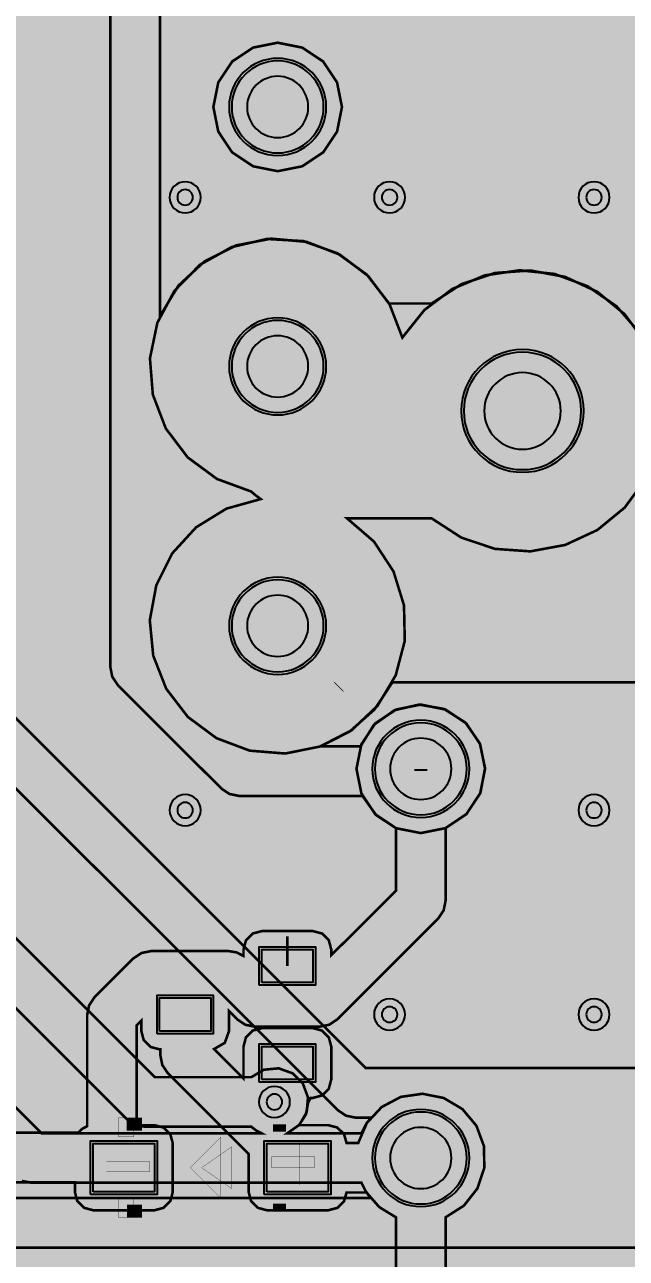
# Model space of a CAD drawing. Header units: millimetres. Extents: x -40.1 to 41, y -27.6 to 27.6.
# Drawn here: x 1.86 to 13.63, y -15.27 to 8.88 of the extents above; entities that cross this region are included whole.
import ezdxf

# ---------------------------------------------------------------- set-up
doc = ezdxf.new("R2010")
doc.units = ezdxf.units.MM
doc.header["$MEASUREMENT"] = 0
for name, color, linetype, true_color in [('Bottom-Layer', 7, 'Continuous', 0x0000ff), ('Bottom-Paste-Mask-Layer', 7, 'Continuous', 0x800000), ('Bottom-Solder-Mask-Layer', 7, 'Continuous', 0xaa00ff), ('Document-Layer', 7, 'Continuous', 0xffffff), ('Hole-Layer', 7, 'Continuous', 0x222222), ('Multi-Layer', 7, 'Continuous', 0xc0c0c0), ('Top-Layer', 7, 'Continuous', 0xff0000), ('Top-Paste-Mask-Layer', 7, 'Continuous', 0x808080), ('Top-Silkscreen-Layer', 7, 'Continuous', 0xffcc00), ('Top-Solder-Mask-Layer', 7, 'Continuous', 0x800080)]:
    doc.layers.add(name, color=color, linetype=linetype, true_color=true_color)

msp = doc.modelspace()

# ---------------------------------------------------------------- hatches: boundary and pattern name
at = {"layer": 'Bottom-Layer'}
for points in [[(39.642, 27.142), (39.642, -27.142), (-39.642, -27.142), (-39.642, 27.142)], [(-12.393, -14.923), (-12.236, -15.028), (-12.05, -15.065), (26.12, -15.065), (26.306, -15.028), (26.463, -14.923), (26.912, -14.474), (27.393, -14.568), (27.874, -14.471), (28.281, -14.198), (28.553, -13.79), (28.648, -13.309), (28.552, -12.828), (28.28, -12.42), (27.872, -12.148), (27.391, -12.052), (26.91, -12.147), (26.502, -12.419), (26.229, -12.826), (26.132, -13.307), (26.226, -13.788), (25.919, -14.095), (23.293, -14.095), (23.494, -13.735), (23.568, -13.329), (23.507, -12.921), (23.317, -12.555), (23.019, -12.27), (22.644, -12.097), (22.234, -12.054), (21.832, -12.146), (21.377, -11.691), (21.22, -11.586), (21.034, -11.549), (8.535, -11.549), (0.354, -3.368), (0.448, -2.887), (0.351, -2.406), (0.078, -1.999), (-0.33, -1.727), (-0.811, -1.632), (-1.292, -1.728), (-1.7, -2), (-1.972, -2.408), (-2.068, -2.889), (-1.973, -3.37), (-1.701, -3.778), (-1.294, -4.051), (-0.813, -4.148), (-0.332, -4.054), (7.991, -12.377), (8.148, -12.482), (8.334, -12.519), (8.632, -12.519), (8.529, -12.666), (8.449, -12.825), (6.999, -12.825), (7.235, -12.66), (7.379, -12.41), (7.403, -12.124), (7.304, -11.854), (7.1, -11.651), (6.829, -11.554), (6.542, -11.581), (6.294, -11.727), (4.407, -11.727), (-10.625, 3.305), (-10.706, 3.6), (-10.91, 3.827), (-11.194, 3.938), (-11.497, 3.911), (-11.757, 3.751), (-11.917, 3.491), (-11.944, 3.188), (-11.833, 2.904), (-11.606, 2.7), (-11.311, 2.619), (3.863, -12.555), (4.02, -12.66), (4.206, -12.697), (6.294, -12.697), (6.388, -12.77), (6.493, -12.825), (2.191, -12.825), (-10.555, -0.079), (-10.636, 0.216), (-10.84, 0.443), (-11.124, 0.554), (-11.427, 0.527), (-11.687, 0.367), (-11.847, 0.107), (-11.874, -0.196), (-11.763, -0.48), (-11.536, -0.684), (-11.241, -0.765), (1.647, -13.653), (1.804, -13.758), (1.99, -13.795), (8.449, -13.795), (8.528, -13.951), (8.627, -14.095), (-11.849, -14.095), (-33.123, 7.179), (-32.954, 7.72), (-32.984, 8.286), (-33.209, 8.807), (-33.6, 9.217), (-34.109, 9.466), (-34.673, 9.523), (-35.222, 9.381), (-35.687, 9.057), (-36.011, 8.592), (-36.153, 8.043), (-36.097, 7.479), (-35.847, 6.97), (-35.437, 6.579), (-34.916, 6.354), (-34.35, 6.324), (-33.809, 6.493)], [(6.81, 8.528), (6.329, 8.432), (5.92, 8.16), (5.648, 7.751), (5.552, 7.27), (5.648, 6.789), (5.92, 6.38), (6.329, 6.108), (6.81, 6.012), (7.291, 6.108), (7.7, 6.38), (7.972, 6.789), (8.068, 7.27), (7.972, 7.751), (7.7, 8.16), (7.291, 8.432)], [(5.91, 7.27, 1), (7.71, 7.27, 1)], [(6.263, -5.334), (6.957, -5.39), (7.639, -5.253), (8.258, -4.933), (8.764, -4.456), (9.12, -3.858), (9.297, -3.184), (9.282, -2.489), (9.076, -1.824), (8.695, -1.241), (8.168, -0.786), (9.823, -0.786), (10.405, -1.163), (11.063, -1.383), (11.754, -1.432), (12.436, -1.306), (13.065, -1.014), (13.601, -0.574), (14.011, -0.014), (14.267, 0.63), (14.354, 1.318), (14.267, 2.006), (14.011, 2.65), (13.601, 3.21), (13.065, 3.65), (12.436, 3.942), (11.754, 4.068), (11.063, 4.019), (10.405, 3.799), (9.823, 3.422), (8.99, 3.422), (8.556, 3.985), (7.981, 4.404), (7.312, 4.643), (6.602, 4.685), (5.909, 4.526), (5.289, 4.179), (4.791, 3.671), (4.456, 3.044), (4.311, 2.348), (4.367, 1.639), (4.621, 0.975), (5.05, 0.408), (5.622, -0.014), (6.289, -0.259), (6.382, -0.336), (6.478, -0.408), (5.808, -0.595), (5.215, -0.96), (4.745, -1.473), (4.435, -2.096), (4.308, -2.781), (4.375, -3.473), (4.629, -4.121), (5.053, -4.674), (5.612, -5.089)], [(5.91, 2.19, 1), (7.71, 2.19, 1)], [(10.45, 1.318, 1), (12.75, 1.318, 1)], [(5.91, -2.89, 1), (7.71, -2.89, 1)], [(8.352, -5.69), (8.448, -6.171), (8.72, -6.58), (9.129, -6.852), (9.61, -6.948), (10.091, -6.852), (10.5, -6.58), (10.772, -6.171), (10.868, -5.69), (10.772, -5.209), (10.5, -4.8), (10.091, -4.528), (9.61, -4.432), (9.129, -4.528), (8.72, -4.8), (8.448, -5.209)], [(8.71, -5.69, 1), (10.51, -5.69, 1)], [(8.71, -13.31, 1), (10.51, -13.31, 1)]]:
    msp.add_hatch(color=256, dxfattribs=at).paths.add_polyline_path(points)
at = {"layer": 'Bottom-Paste-Mask-Layer'}
for points in [[(5.91, 7.27, 1), (7.71, 7.27, 1)], [(5.91, 2.19, 1), (7.71, 2.19, 1)], [(10.45, 1.318, 1), (12.75, 1.318, 1)], [(5.91, -2.89, 1), (7.71, -2.89, 1)], [(8.71, -5.69, 1), (10.51, -5.69, 1)], [(8.71, -13.31, 1), (10.51, -13.31, 1)]]:
    msp.add_hatch(color=256, dxfattribs=at).paths.add_polyline_path(points)
at = {"layer": 'Bottom-Solder-Mask-Layer'}
for points in [[(5.859, 7.27, 1), (7.761, 7.27, 1)], [(5.859, 2.19, 1), (7.761, 2.19, 1)], [(10.399, 1.318, 1), (12.801, 1.318, 1)], [(5.859, -2.89, 1), (7.761, -2.89, 1)], [(8.659, -5.69, 1), (10.561, -5.69, 1)], [(8.659, -13.31, 1), (10.561, -13.31, 1)]]:
    msp.add_hatch(color=256, dxfattribs=at).paths.add_polyline_path(points)
at = {"layer": 'Document-Layer'}
for points in [[(5.1, -13.5), (5.7, -12.9), (5.7, -14.1)], [(5.1, -13.5), (5.7, -12.9), (5.7, -14.1)], [(7.025, -13.838), (7.025, -12.996), (7.232, -12.996), (7.232, -13.839)], [(7.025, -13.838), (7.025, -12.996), (7.232, -12.996), (7.232, -13.839)], [(3.458, -13.376), (4.3, -13.376), (4.3, -13.583), (3.458, -13.583)], [(3.458, -13.376), (4.3, -13.376), (4.3, -13.583), (3.458, -13.583)], [(6.69, -13.288), (7.532, -13.288), (7.532, -13.495), (6.689, -13.495)], [(6.69, -13.288), (7.532, -13.288), (7.532, -13.495), (6.689, -13.495)]]:
    msp.add_hatch(color=256, dxfattribs=at).paths.add_polyline_path(points)
at = {"layer": 'Hole-Layer'}
for points in [[(6.21, 7.27, 1), (7.41, 7.27, 1)], [(6.21, 2.19, 1), (7.41, 2.19, 1)], [(10.85, 1.318, 1), (12.35, 1.318, 1)], [(6.21, -2.89, 1), (7.41, -2.89, 1)], [(9.01, -5.69, 1), (10.21, -5.69, 1)], [(9.01, -13.31, 1), (10.21, -13.31, 1)]]:
    msp.add_hatch(color=256, dxfattribs=at).paths.add_polyline_path(points)
at = {"layer": 'Multi-Layer'}
for points in [[(5.91, 7.27, 1), (7.71, 7.27, 1)], [(5.91, 7.27, 1), (7.71, 7.27, 1)], [(5.91, 7.27, 1), (7.71, 7.27, 1)], [(5.91, 2.19, 1), (7.71, 2.19, 1)], [(5.91, 2.19, 1), (7.71, 2.19, 1)], [(5.91, 2.19, 1), (7.71, 2.19, 1)], [(10.45, 1.318, 1), (12.75, 1.318, 1)], [(10.45, 1.318, 1), (12.75, 1.318, 1)], [(10.45, 1.318, 1), (12.75, 1.318, 1)], [(5.91, -2.89, 1), (7.71, -2.89, 1)], [(5.91, -2.89, 1), (7.71, -2.89, 1)], [(5.91, -2.89, 1), (7.71, -2.89, 1)], [(8.71, -5.69, 1), (10.51, -5.69, 1)], [(8.71, -5.69, 1), (10.51, -5.69, 1)], [(8.71, -5.69, 1), (10.51, -5.69, 1)], [(8.71, -13.31, 1), (10.51, -13.31, 1)], [(8.71, -13.31, 1), (10.51, -13.31, 1)], [(8.71, -13.31, 1), (10.51, -13.31, 1)]]:
    msp.add_hatch(color=256, dxfattribs=at).paths.add_polyline_path(points)
at = {"layer": 'Top-Layer'}
for points in [[(39.642, 27.142), (39.642, -27.142), (-39.642, -27.142), (-39.642, 27.142)], [(-29.281, -1.239), (-29.154, -1.437), (-28.932, -1.515), (-28.106, -1.515), (-28.106, -1.985), (-28.543, -1.985), (-28.722, -2.033), (-28.853, -2.164), (-28.901, -2.343), (-28.901, -4.343), (-28.853, -4.522), (-28.722, -4.653), (-28.543, -4.701), (-27.962, -4.701), (-27.927, -4.753), (-27.886, -4.8), (-25.087, -7.599), (-25.158, -8.039), (-25.057, -8.473), (-24.8, -8.837), (-24.425, -9.077), (-23.987, -9.158), (-23.551, -9.067), (-23.181, -8.819), (-22.933, -8.449), (-22.842, -8.013), (-22.923, -7.575), (-23.163, -7.2), (-23.527, -6.943), (-23.961, -6.843), (-24.401, -6.913), (-26.613, -4.701), (-26.543, -4.701), (-26.364, -4.653), (-26.233, -4.522), (-26.185, -4.343), (-26.185, -2.343), (-26.233, -2.164), (-26.364, -2.033), (-26.543, -1.985), (-27.136, -1.985), (-27.136, -1.375), (-23.811, -1.375), (-23.625, -1.338), (-23.468, -1.233), (-23.214, -0.979), (-23.144, -0.891), (-23.097, -0.79), (-22.643, -0.79), (-22.229, -1.204), (-22.072, -1.309), (-21.886, -1.346), (-11.977, -1.346), (-11.791, -1.309), (-11.634, -1.204), (-11.195, -0.765), (-10.924, -0.697), (-10.706, -0.523), (-10.578, -0.275), (-10.542, -0.278), (-10.507, -0.279), (-9.138, -0.279), (-9.067, -0.275), (-8.996, -0.264), (-7.713, -1.546), (-7.713, -2.825), (-7.665, -3.004), (-7.534, -3.135), (-7.355, -3.183), (-6.799, -3.183), (-6.799, -3.358), (-6.951, -3.49), (-7.008, -3.683), (-7.008, -5.258), (-6.96, -5.437), (-6.829, -5.568), (-6.65, -5.616), (-5.978, -5.616), (-5.966, -5.616), (-5.954, -5.616), (-5.955, -5.617), (-5.956, -5.618), (-5.977, -5.657), (-5.981, -5.665), (-5.985, -5.673), (-6.004, -5.713), (-6.007, -5.72), (-6.011, -5.728), (-6.028, -5.769), (-6.031, -5.777), (-6.034, -5.785), (-6.049, -5.826), (-6.052, -5.834), (-6.055, -5.842), (-6.068, -5.885), (-6.071, -5.893), (-6.073, -5.901), (-6.084, -5.944), (-6.086, -5.952), (-6.088, -5.96), (-6.097, -6.004), (-6.099, -6.012), (-6.101, -6.02), (-6.108, -6.064), (-6.109, -6.073), (-6.11, -6.081), (-6.115, -6.125), (-6.116, -6.134), (-6.117, -6.142), (-6.12, -6.186), (-6.121, -6.195), (-6.121, -6.203), (-6.122, -6.247), (-6.122, -6.252), (-6.122, -6.256), (-6.122, -8.11), (-6.122, -8.115), (-6.122, -8.119), (-6.121, -8.163), (-6.121, -8.172), (-6.12, -8.18), (-6.117, -8.224), (-6.116, -8.233), (-6.115, -8.241), (-6.11, -8.285), (-6.109, -8.294), (-6.108, -8.302), (-6.101, -8.346), (-6.099, -8.354), (-6.097, -8.362), (-6.088, -8.406), (-6.086, -8.414), (-6.084, -8.422), (-6.073, -8.465), (-6.071, -8.473), (-6.068, -8.481), (-6.055, -8.524), (-6.052, -8.532), (-6.049, -8.54), (-6.034, -8.582), (-6.031, -8.59), (-6.028, -8.597), (-6.011, -8.638), (-6.007, -8.646), (-6.004, -8.653), (-5.985, -8.694), (-5.981, -8.701), (-5.977, -8.709), (-5.956, -8.748), (-5.952, -8.755), (-5.948, -8.763), (-5.925, -8.801), (-5.92, -8.808), (-5.916, -8.815), (-5.891, -8.852), (-5.886, -8.859), (-5.882, -8.866), (-5.855, -8.902), (-5.85, -8.909), (-5.845, -8.915), (-5.817, -8.95), (-5.812, -8.956), (-5.806, -8.963), (-5.776, -8.996), (-5.771, -9.002), (-5.765, -9.008), (-5.734, -9.04), (-5.728, -9.046), (-5.722, -9.052), (-5.689, -9.082), (-5.683, -9.088), (-5.677, -9.093), (-5.643, -9.122), (-5.636, -9.127), (-5.63, -9.133), (-5.594, -9.16), (-5.588, -9.165), (-5.581, -9.17), (-5.577, -9.172), (-5.577, -9.897), (-5.569, -9.972), (-5.546, -10.044), (-8.39, -12.889), (-28.294, -12.889), (-28.292, -12.869), (-28.292, -12.85), (-28.292, -10.85), (-28.34, -10.671), (-28.471, -10.54), (-28.65, -10.492), (-30.65, -10.492), (-30.829, -10.54), (-30.96, -10.671), (-31.008, -10.85), (-31.008, -12.85), (-31.008, -12.869), (-31.006, -12.889), (-32.325, -12.889), (-32.692, -12.522), (-32.692, -10.85), (-32.74, -10.671), (-32.871, -10.54), (-33.05, -10.492), (-33.565, -10.492), (-33.565, -9.528), (-33.3, -9.528), (-33.121, -9.48), (-32.99, -9.349), (-32.942, -9.17), (-32.942, -6.67), (-32.99, -6.491), (-33.121, -6.36), (-33.3, -6.312), (-35.8, -6.312), (-35.979, -6.36), (-36.11, -6.491), (-36.158, -6.67), (-36.158, -9.17), (-36.11, -9.349), (-35.979, -9.48), (-35.8, -9.528), (-34.535, -9.528), (-34.535, -10.492), (-35.05, -10.492), (-35.229, -10.54), (-35.36, -10.671), (-35.408, -10.85), (-35.408, -12.85), (-35.36, -13.029), (-35.229, -13.16), (-35.05, -13.208), (-33.378, -13.208), (-32.869, -13.717), (-32.712, -13.822), (-32.526, -13.859), (-8.189, -13.859), (-8.004, -13.822), (-7.846, -13.717), (-4.814, -10.685), (-1.855, -13.644), (-1.698, -13.749), (-1.512, -13.786), (2.842, -13.786), (2.842, -13.975), (2.89, -14.154), (3.021, -14.285), (3.2, -14.333), (4.4, -14.333), (4.579, -14.285), (4.71, -14.154), (4.758, -13.975), (4.758, -13.025), (4.71, -12.846), (4.579, -12.715), (4.4, -12.667), (4.053, -12.667), (4.053, -10.708), (4.142, -10.619), (4.142, -10.825), (4.19, -11.004), (4.321, -11.135), (4.5, -11.183), (4.515, -11.183), (4.515, -11.3), (4.552, -11.486), (4.657, -11.643), (6.242, -13.228), (6.242, -13.975), (6.29, -14.154), (6.421, -14.285), (6.6, -14.333), (7.8, -14.333), (7.976, -14.287), (8.107, -14.16), (8.158, -13.985), (8.548, -13.985), (8.799, -14.272), (9.125, -14.471), (9.125, -17.241), (8.905, -17.622), (8.843, -18.057), (8.948, -18.484), (9.204, -18.841), (9.574, -19.077), (10.006, -19.158), (10.437, -19.072), (10.805, -18.832), (11.057, -18.472), (11.157, -18.044), (11.091, -17.61), (10.867, -17.232), (10.518, -16.964), (10.095, -16.846), (10.095, -14.471), (10.454, -14.243), (10.717, -13.908), (10.853, -13.504), (10.847, -13.079), (10.699, -12.679), (10.426, -12.353), (10.06, -12.135), (9.643, -12.052), (9.221, -12.113), (8.845, -12.312), (8.555, -12.624), (8.387, -13.015), (8.158, -13.015), (8.107, -12.84), (7.976, -12.713), (7.8, -12.667), (7.229, -12.667), (7.361, -12.46), (7.409, -12.219), (7.433, -12.177), (7.452, -12.133), (7.5, -12.133), (7.679, -12.085), (7.81, -11.954), (7.858, -11.775), (7.858, -11.125), (7.81, -10.946), (7.679, -10.815), (7.5, -10.767), (6.5, -10.767), (6.321, -10.815), (6.19, -10.946), (6.142, -11.125), (6.142, -11.756), (5.564, -11.177), (5.775, -11.055), (5.858, -10.825), (5.858, -10.435), (6.019, -10.596), (6.176, -10.701), (6.362, -10.738), (7.632, -10.738), (7.818, -10.701), (7.975, -10.596), (9.953, -8.618), (10.058, -8.46), (10.095, -8.275), (10.095, -6.851), (10.505, -6.574), (10.777, -6.16), (10.868, -5.674), (10.765, -5.19), (10.483, -4.784), (10.065, -4.517), (9.578, -4.432), (9.095, -4.542), (8.692, -4.829), (8.431, -5.25), (7.649, -5.25), (8.222, -4.958), (8.702, -4.53), (9.058, -3.994), (17.638, -3.994), (19.862, -6.218), (20.089, -6.847), (20.475, -7.394), (20.992, -7.819), (21.602, -8.092), (22.264, -8.194), (22.928, -8.117), (23.549, -7.866), (24.081, -7.461), (24.486, -6.929), (24.737, -6.308), (24.814, -5.644), (24.712, -4.982), (24.439, -4.372), (24.014, -3.855), (23.467, -3.469), (22.838, -3.242), (19.998, -0.402), (19.562, -0.068), (19.055, 0.142), (18.51, 0.214), (14.123, 0.214), (14.318, 0.874), (14.343, 1.562), (14.197, 2.234), (13.889, 2.849), (13.439, 3.369), (12.873, 3.76), (12.228, 4), (11.544, 4.072), (10.863, 3.972), (10.228, 3.706), (9.679, 3.292), (9.25, 2.754), (9, 3.404), (8.581, 3.96), (8.025, 4.379), (7.375, 4.629), (6.682, 4.691), (5.998, 4.559), (5.377, 4.244), (4.867, 3.77), (4.507, 3.174), (4.507, 11.901), (6.332, 13.726), (6.813, 13.632), (7.294, 13.729), (7.701, 14.002), (7.973, 14.409), (8.068, 14.89), (7.973, 15.371), (7.701, 15.779), (7.294, 16.051), (6.813, 16.148), (6.332, 16.054), (5.319, 17.067), (5.319, 22.899), (5.334, 22.899), (5.513, 22.947), (5.644, 23.078), (5.692, 23.257), (5.692, 24.488), (5.717, 24.488), (6.076, 24.129), (6.076, 23.257), (6.124, 23.078), (6.255, 22.947), (6.434, 22.899), (7.434, 22.899), (7.613, 22.947), (7.744, 23.078), (7.792, 23.257), (7.792, 24.657), (7.744, 24.836), (7.613, 24.967), (7.434, 25.015), (6.562, 25.015), (6.261, 25.316), (6.104, 25.421), (5.918, 25.458), (-7.798, 25.458), (-7.983, 25.421), (-8.141, 25.316), (-21.349, 12.108), (-21.454, 11.951), (-21.491, 11.765), (-21.491, 11.409), (-21.736, 11.457), (-21.981, 11.412), (-22.192, 11.279), (-25.876, 11.279), (-26.031, 11.634), (-26.294, 11.918), (-26.637, 12.1), (-27.02, 12.158), (-27.401, 12.087), (-27.493, 12.179), (-27.65, 12.284), (-27.836, 12.321), (-33.95, 12.321), (-34.136, 12.284), (-34.293, 12.179), (-34.649, 11.823), (-35.157, 11.823), (-35.39, 11.736), (-35.511, 11.518), (-36.139, 11.518), (-36.139, 12.601), (-36.187, 12.78), (-36.318, 12.911), (-36.497, 12.959), (-38.497, 12.959), (-38.676, 12.911), (-38.807, 12.78), (-38.855, 12.601), (-38.855, 10.601), (-38.807, 10.422), (-38.676, 10.291), (-38.497, 10.243), (-36.497, 10.243), (-36.263, 10.33), (-36.143, 10.548), (-35.925, 10.548), (-36.621, 9.852), (-36.726, 9.695), (-36.763, 9.509), (-36.763, 5.687), (-36.726, 5.502), (-36.621, 5.344), (-35.977, 4.701), (-36.146, 4.16), (-36.116, 3.594), (-35.891, 3.073), (-35.5, 2.663), (-34.991, 2.414), (-34.427, 2.357), (-33.878, 2.499), (-33.413, 2.823), (-33.089, 3.288), (-32.947, 3.837), (-33.004, 4.401), (-33.253, 4.91), (-33.663, 5.302), (-34.184, 5.526), (-34.75, 5.556), (-35.291, 5.387), (-35.792, 5.888), (-35.792, 6.899), (-35.366, 6.534), (-34.841, 6.338), (-34.28, 6.335), (-33.752, 6.524), (-33.321, 6.883), (-33.04, 7.368), (-32.942, 7.92), (-33.04, 8.472), (-33.321, 8.957), (-33.752, 9.316), (-34.28, 9.505), (-34.841, 9.502), (-35.366, 9.306), (-35.792, 8.941), (-35.792, 9.308), (-34.858, 10.243), (-34.35, 10.243), (-34.125, 10.322), (-34, 10.526), (-33.875, 10.322), (-33.65, 10.243), (-32.843, 10.243), (-32.664, 10.291), (-32.533, 10.422), (-32.485, 10.601), (-32.485, 11.351), (-28.104, 11.351), (-28.157, 10.95), (-28.069, 10.555), (-27.851, 10.214), (-27.528, 9.969), (-27.141, 9.851), (-26.737, 9.872), (-26.365, 10.031), (-26.071, 10.309), (-22.192, 10.309), (-22.01, 10.188), (-21.799, 10.134), (-24.596, 7.336), (-24.702, 7.179), (-24.739, 6.993), (-24.739, 0.781), (-24.937, 0.654), (-25.015, 0.432), (-25.015, -0.405), (-27.71, -0.405), (-27.71, -0.35), (-27.789, -0.125), (-27.993, 0), (-27.789, 0.125), (-27.71, 0.35), (-27.71, 1.157), (-27.758, 1.336), (-27.889, 1.467), (-28.068, 1.515), (-28.932, 1.515), (-29.111, 1.467), (-29.242, 1.336), (-29.29, 1.157), (-29.29, 0.35), (-29.211, 0.125), (-29.007, 0), (-29.183, -0.095), (-29.281, -0.268), (-32.965, -0.268), (-32.968, 0.289), (-33.161, 0.811), (-33.522, 1.237), (-34.005, 1.513), (-34.554, 1.608), (-35.103, 1.51), (-35.585, 1.231), (-35.943, 0.804), (-36.134, 0.281), (-36.134, -0.276), (-35.945, -0.8), (-35.588, -1.228), (-35.106, -1.509), (-34.558, -1.608), (-34.009, -1.514), (-33.525, -1.239)], [(-1.952, 3.792), (-1.846, 3.949), (-1.809, 4.135), (-1.809, 5.913), (-1.846, 6.099), (-1.952, 6.256), (-3.222, 7.526), (-3.37, 7.628), (-3.546, 7.668), (-3.667, 7.886), (-3.9, 7.973), (-4.408, 7.973), (-5.993, 9.558), (-6.15, 9.663), (-6.336, 9.7), (-8.39, 9.7), (-8.39, 11.009), (-8.427, 11.194), (-8.533, 11.352), (-8.6, 11.419), (-8.6, 11.941), (-8.648, 12.12), (-8.779, 12.251), (-8.958, 12.299), (-9.758, 12.299), (-9.929, 12.256), (-10.058, 12.137), (-10.187, 12.256), (-10.358, 12.299), (-11.158, 12.299), (-11.337, 12.251), (-11.468, 12.12), (-11.516, 11.941), (-11.516, 11.041), (-11.468, 10.862), (-11.337, 10.731), (-11.158, 10.683), (-10.358, 10.683), (-10.187, 10.726), (-10.058, 10.845), (-9.929, 10.726), (-9.758, 10.683), (-9.361, 10.683), (-9.361, 9.954), (-9.623, 9.954), (-9.701, 9.948), (-9.777, 9.929), (-10.507, 9.929), (-10.81, 9.855), (-11.046, 9.65), (-11.16, 9.359), (-11.128, 9.049), (-10.956, 8.788), (-10.684, 8.635), (-10.976, 8.463), (-11.144, 8.169), (-11.144, 7.831), (-10.976, 7.537), (-10.684, 7.365), (-10.976, 7.193), (-11.144, 6.899), (-11.144, 6.561), (-10.976, 6.267), (-10.684, 6.095), (-10.976, 5.923), (-11.144, 5.629), (-11.144, 5.291), (-10.976, 4.997), (-10.684, 4.825), (-10.932, 4.693), (-11.104, 4.47), (-11.166, 4.196), (-11.108, 3.92), (-11.186, 3.937), (-11.265, 3.945), (-13.957, 6.637), (-13.987, 6.949), (-14.159, 7.211), (-14.432, 7.365), (-14.14, 7.537), (-13.972, 7.831), (-13.972, 8.169), (-14.14, 8.463), (-14.432, 8.635), (-14.16, 8.788), (-13.988, 9.049), (-13.956, 9.359), (-14.07, 9.65), (-14.306, 9.855), (-14.609, 9.929), (-15.978, 9.929), (-16.282, 9.855), (-16.517, 9.65), (-16.631, 9.359), (-16.599, 9.049), (-16.427, 8.788), (-16.155, 8.635), (-16.298, 8.576), (-16.424, 8.485), (-17.221, 8.485), (-19.553, 10.817), (-19.647, 11.134), (-19.881, 11.366), (-20.199, 11.457), (-20.521, 11.383), (-20.521, 11.564), (-8.023, 24.061), (-8.023, 23.257), (-7.975, 23.078), (-7.844, 22.947), (-7.665, 22.899), (-7.639, 22.899), (-7.591, 22.77), (-7.508, 22.659), (-6.685, 21.836), (-6.528, 21.731), (-6.342, 21.694), (-4.927, 21.694), (-5.114, 21.315), (-5.153, 20.895), (-5.039, 20.488), (-4.787, 20.15), (-4.43, 19.925), (-4.016, 19.842), (-3.599, 19.913), (-2.358, 18.672), (-2.358, 18.625), (-2.31, 18.446), (-2.179, 18.315), (-2, 18.267), (-1.638, 18.267), (-1.536, 18.165), (-1.485, 17.933), (-1.356, 17.733), (-2, 17.733), (-2.179, 17.685), (-2.31, 17.554), (-2.358, 17.375), (-2.358, 16.725), (-2.31, 16.546), (-2.179, 16.415), (-2, 16.367), (-1, 16.367), (-0.821, 16.415), (-0.69, 16.546), (-0.642, 16.725), (-0.642, 17.375), (-0.654, 17.466), (-0.688, 17.551), (-0.506, 17.635), (-0.358, 17.77), (-0.358, 17.675), (-0.31, 17.496), (-0.179, 17.365), (0, 17.317), (0.015, 17.317), (0.015, 16.542), (-0.436, 16.091), (-0.855, 16.147), (-1.27, 16.061), (-1.632, 15.843), (-1.901, 15.516), (-2.344, 15.516), (-2.462, 15.742), (-2.7, 15.833), (-3.9, 15.833), (-4.079, 15.785), (-4.21, 15.654), (-4.258, 15.475), (-4.258, 14.557), (-5.571, 14.557), (-5.742, 14.728), (-5.742, 15.475), (-5.79, 15.654), (-5.921, 15.785), (-6.1, 15.833), (-7.3, 15.833), (-7.479, 15.785), (-7.61, 15.654), (-7.658, 15.475), (-7.658, 14.525), (-7.61, 14.346), (-7.479, 14.215), (-7.3, 14.167), (-6.553, 14.167), (-6.115, 13.729), (-6.073, 13.692), (-6.027, 13.659), (-6.599, 13.087), (-7.039, 13.158), (-7.473, 13.057), (-7.837, 12.8), (-8.077, 12.425), (-8.158, 11.987), (-8.067, 11.551), (-7.819, 11.181), (-7.449, 10.933), (-7.013, 10.842), (-6.575, 10.923), (-6.2, 11.163), (-5.943, 11.527), (-5.843, 11.961), (-5.913, 12.401), (-5.433, 12.881), (-2.786, 12.881), (-2.465, 12.716), (-2.104, 12.744), (-1.812, 12.957), (-1.675, 13.291), (-1.605, 13.221), (-1.448, 13.116), (-1.262, 13.079), (1.532, 13.079), (1.717, 13.116), (1.875, 13.221), (4.834, 16.18), (5.646, 15.368), (5.552, 14.89), (5.646, 14.412), (3.679, 12.445), (3.574, 12.288), (3.537, 12.102), (3.537, -3.703), (3.574, -3.888), (3.679, -4.046), (5.711, -6.078), (5.868, -6.183), (6.054, -6.22), (8.469, -6.22), (8.738, -6.597), (9.125, -6.851), (9.125, -8.074), (7.858, -9.34), (7.858, -9.225), (7.81, -9.046), (7.679, -8.915), (7.5, -8.867), (6.5, -8.867), (6.321, -8.915), (6.19, -9.046), (6.142, -9.225), (6.142, -9.354), (6.006, -9.284), (5.854, -9.259), (4.33, -9.259), (4.144, -9.296), (3.987, -9.402), (3.225, -10.164), (3.12, -10.321), (3.083, -10.507), (3.083, -12.687), (2.986, -12.738), (2.91, -12.815), (-1.311, -12.815), (-3.876, -10.251), (-3.847, -10.254), (-3.819, -10.255), (-3.019, -10.255), (-2.84, -10.207), (-2.709, -10.076), (-2.661, -9.897), (-2.661, -8.997), (-2.709, -8.818), (-2.84, -8.687), (-3.019, -8.639), (-3.617, -8.639), (-3.616, -8.637), (-3.6, -8.597), (-3.597, -8.59), (-3.594, -8.582), (-3.578, -8.54), (-3.576, -8.532), (-3.573, -8.524), (-3.56, -8.481), (-3.557, -8.473), (-3.555, -8.465), (-3.544, -8.422), (-3.542, -8.414), (-3.54, -8.406), (-3.53, -8.362), (-3.529, -8.354), (-3.527, -8.346), (-3.52, -8.302), (-3.519, -8.294), (-3.518, -8.285), (-3.512, -8.241), (-3.511, -8.233), (-3.511, -8.224), (-3.508, -8.18), (-3.507, -8.172), (-3.507, -8.163), (-3.506, -8.119), (-3.506, -8.115), (-3.506, -8.11), (-3.506, -6.256), (-3.506, -6.252), (-3.506, -6.247), (-3.507, -6.203), (-3.507, -6.195), (-3.508, -6.186), (-3.511, -6.142), (-3.511, -6.134), (-3.512, -6.125), (-3.518, -6.081), (-3.519, -6.073), (-3.52, -6.064), (-3.527, -6.02), (-3.529, -6.012), (-3.53, -6.004), (-3.54, -5.96), (-3.542, -5.952), (-3.544, -5.944), (-3.555, -5.901), (-3.557, -5.893), (-3.56, -5.885), (-3.573, -5.842), (-3.576, -5.834), (-3.578, -5.826), (-3.594, -5.785), (-3.597, -5.777), (-3.6, -5.769), (-3.617, -5.728), (-3.62, -5.72), (-3.624, -5.713), (-3.643, -5.673), (-3.647, -5.665), (-3.651, -5.657), (-3.672, -5.618), (-3.672, -5.617), (-3.673, -5.616), (-3.662, -5.616), (-3.65, -5.616), (-2.978, -5.616), (-2.799, -5.568), (-2.668, -5.437), (-2.62, -5.258), (-2.62, -4.487), (-2.403, -4.456), (-2.238, -4.313), (-2.176, -4.103), (-2.238, -3.893), (-2.403, -3.75), (-2.62, -3.719), (-2.62, -3.683), (-2.668, -3.504), (-2.799, -3.373), (-2.978, -3.325), (-3.65, -3.325), (-3.829, -3.373), (-3.96, -3.504), (-4.008, -3.683), (-4.008, -5.226), (-4.033, -5.206), (-4.04, -5.201), (-4.047, -5.196), (-4.083, -5.171), (-4.09, -5.166), (-4.097, -5.162), (-4.126, -5.144), (-4.126, -3.683), (-4.174, -3.504), (-4.305, -3.373), (-4.484, -3.325), (-5.144, -3.325), (-5.323, -3.373), (-5.454, -3.504), (-5.502, -3.683), (-5.502, -5.144), (-5.53, -5.162), (-5.537, -5.166), (-5.544, -5.171), (-5.581, -5.196), (-5.588, -5.201), (-5.594, -5.206), (-5.62, -5.226), (-5.62, -3.683), (-5.677, -3.49), (-5.829, -3.358), (-5.829, -3.181), (-5.603, -3.063), (-5.512, -2.825), (-5.512, -1.097), (-5.56, -0.918), (-5.691, -0.787), (-5.87, -0.739), (-6.482, -0.739)], [(6.81, 8.528), (6.329, 8.432), (5.92, 8.16), (5.648, 7.751), (5.552, 7.27), (5.648, 6.789), (5.92, 6.38), (6.329, 6.108), (6.81, 6.012), (7.291, 6.108), (7.7, 6.38), (7.972, 6.789), (8.068, 7.27), (7.972, 7.751), (7.7, 8.16), (7.291, 8.432)], [(5.91, 7.27, 1), (7.71, 7.27, 1)], [(5.91, 2.19, 1), (7.71, 2.19, 1)], [(10.45, 1.318, 1), (12.75, 1.318, 1)], [(5.91, -2.89, 1), (7.71, -2.89, 1)], [(8.71, -5.69, 1), (10.51, -5.69, 1)], [(6.5, -9.875), (6.5, -9.225), (7.5, -9.225), (7.5, -9.875)], [(4.5, -10.825), (4.5, -10.175), (5.5, -10.175), (5.5, -10.825)], [(6.5, -11.775), (6.5, -11.125), (7.5, -11.125), (7.5, -11.775)], [(8.71, -13.31, 1), (10.51, -13.31, 1)], [(3.2, -13.975), (3.2, -13.025), (4.4, -13.025), (4.4, -13.975)], [(6.6, -13.975), (6.6, -13.025), (7.8, -13.025), (7.8, -13.975)]]:
    msp.add_hatch(color=256, dxfattribs=at).paths.add_polyline_path(points)
at = {"layer": 'Top-Paste-Mask-Layer'}
for points in [[(5.91, 7.27, 1), (7.71, 7.27, 1)], [(5.91, 2.19, 1), (7.71, 2.19, 1)], [(10.45, 1.318, 1), (12.75, 1.318, 1)], [(5.91, -2.89, 1), (7.71, -2.89, 1)], [(8.71, -5.69, 1), (10.51, -5.69, 1)], [(6.5, -9.875), (6.5, -9.225), (7.5, -9.225), (7.5, -9.875)], [(4.5, -10.825), (4.5, -10.175), (5.5, -10.175), (5.5, -10.825)], [(6.5, -11.775), (6.5, -11.125), (7.5, -11.125), (7.5, -11.775)], [(8.71, -13.31, 1), (10.51, -13.31, 1)], [(3.2, -13.975), (3.2, -13.025), (4.4, -13.025), (4.4, -13.975)], [(6.6, -13.975), (6.6, -13.025), (7.8, -13.025), (7.8, -13.975)]]:
    msp.add_hatch(color=256, dxfattribs=at).paths.add_polyline_path(points)
at = {"layer": 'Top-Silkscreen-Layer'}
for points in [[(3.998, -12.523), (3.998, -12.893), (3.694, -12.893), (3.694, -12.523)], [(3.998, -12.523), (3.998, -12.893), (3.694, -12.893), (3.694, -12.523)], [(5.906, -13.906), (5.322, -13.5), (5.906, -13.094)], [(5.906, -13.906), (5.322, -13.5), (5.906, -13.094)], [(3.998, -14.477), (3.694, -14.477), (3.694, -14.107), (3.998, -14.107)], [(3.998, -14.477), (3.694, -14.477), (3.694, -14.107), (3.998, -14.107)]]:
    msp.add_hatch(color=256, dxfattribs=at).paths.add_polyline_path(points)
at = {"layer": 'Top-Solder-Mask-Layer'}
for points in [[(5.859, 7.27, 1), (7.761, 7.27, 1)], [(5.859, 2.19, 1), (7.761, 2.19, 1)], [(10.399, 1.318, 1), (12.801, 1.318, 1)], [(5.859, -2.89, 1), (7.761, -2.89, 1)], [(8.659, -5.69, 1), (10.561, -5.69, 1)], [(6.449, -9.926), (6.449, -9.174), (7.551, -9.174), (7.551, -9.926)], [(4.449, -10.876), (4.449, -10.124), (5.551, -10.124), (5.551, -10.876)], [(6.449, -11.826), (6.449, -11.074), (7.551, -11.074), (7.551, -11.826)], [(8.659, -13.31, 1), (10.561, -13.31, 1)], [(3.149, -14.026), (3.149, -12.974), (4.451, -12.974), (4.451, -14.026)], [(6.549, -14.026), (6.549, -12.974), (7.851, -12.974), (7.851, -14.026)]]:
    msp.add_hatch(color=256, dxfattribs=at).paths.add_polyline_path(points)

# ---------------------------------------------------------------- linework, layer by layer
at = {"layer": 'Bottom-Layer'}
for points, const_width in [([(-35.687, 9.057), (-36.011, 8.592), (-36.153, 8.043), (-36.097, 7.479), (-35.847, 6.97), (-35.437, 6.579), (-34.916, 6.354), (-34.35, 6.324), (-33.809, 6.493), (-12.393, -14.923), (-12.236, -15.028), (-12.05, -15.065), (26.12, -15.065)], 0.0508), ([(14.011, 2.65), (13.601, 3.21), (13.065, 3.65), (12.436, 3.942), (11.754, 4.068), (11.063, 4.019), (10.405, 3.799), (9.823, 3.422), (8.99, 3.422), (8.556, 3.985), (7.981, 4.404), (7.312, 4.643), (6.602, 4.685), (5.909, 4.526), (5.289, 4.179), (4.791, 3.671), (4.456, 3.044), (4.311, 2.348), (4.367, 1.639), (4.621, 0.975), (5.05, 0.408), (5.622, -0.014), (6.289, -0.259), (6.382, -0.336), (6.478, -0.408), (5.808, -0.595), (5.215, -0.96), (4.745, -1.473), (4.435, -2.096), (4.308, -2.781), (4.375, -3.473), (4.629, -4.121), (5.053, -4.674), (5.612, -5.089), (6.263, -5.334), (6.957, -5.39), (7.639, -5.253), (8.258, -4.933), (8.764, -4.456), (9.12, -3.858), (9.297, -3.184), (9.282, -2.489), (9.076, -1.824), (8.695, -1.241), (8.168, -0.786), (9.823, -0.786), (10.405, -1.163), (11.063, -1.383), (11.754, -1.432), (12.436, -1.306), (13.065, -1.014), (13.601, -0.574), (14.011, -0.014)], 0.0508), ([(4.206, -12.212), (-11.288, 3.282)], 0.254), ([(-0.332, -4.054), (7.991, -12.377), (8.148, -12.482), (8.334, -12.519), (8.632, -12.519), (8.529, -12.666), (8.449, -12.825), (6.999, -12.825), (7.235, -12.66), (7.379, -12.41), (7.403, -12.124), (7.304, -11.854), (7.1, -11.651), (6.829, -11.554), (6.542, -11.581), (6.294, -11.727), (4.407, -11.727), (-10.625, 3.305)], 0.0508), ([(7.682, 1.318), (6.81, 2.19)], 1), ([(-11.311, 2.619), (3.863, -12.555), (4.02, -12.66), (4.206, -12.697), (6.294, -12.697), (6.388, -12.77), (6.493, -12.825), (2.191, -12.825), (-10.555, -0.079)], 0.0508), ([(11.6, 1.318), (7.682, 1.318)], 1), ([(1.99, -13.31), (-11.218, -0.102)], 0.254), ([(-0.81, -2.89), (8.334, -12.034)], 0.254), ([(21.034, -11.549), (8.535, -11.549), (0.354, -3.368)], 0.0508), ([(8.334, -12.034), (21.034, -12.034)], 0.254), ([(6.746, -12.212), (4.206, -12.212)], 0.254), ([(9.61, -13.31), (1.99, -13.31)], 0.254), ([(1.804, -13.758), (1.99, -13.795), (8.449, -13.795), (8.528, -13.951), (8.627, -14.095), (-11.849, -14.095)], 0.0508), ([(-12.05, -14.58), (26.12, -14.58)], 0.254)]:
    msp.add_lwpolyline(points, dxfattribs=dict(at, const_width=const_width))
at = {"layer": 'Bottom-Layer', "const_width": 0.0508}
for points in [[(6.81, 8.528), (6.329, 8.432), (5.92, 8.16), (5.648, 7.751), (5.552, 7.27), (5.648, 6.789), (5.92, 6.38), (6.329, 6.108), (6.81, 6.012), (7.291, 6.108), (7.7, 6.38), (7.972, 6.789), (8.068, 7.27), (7.972, 7.751), (7.7, 8.16), (7.291, 8.432)], [(8.352, -5.69), (8.448, -6.171), (8.72, -6.58), (9.129, -6.852), (9.61, -6.948), (10.091, -6.852), (10.5, -6.58), (10.772, -6.171), (10.868, -5.69), (10.772, -5.209), (10.5, -4.8), (10.091, -4.528), (9.61, -4.432), (9.129, -4.528), (8.72, -4.8), (8.448, -5.209)]]:
    msp.add_lwpolyline(points, close=True, dxfattribs=at)
at = {"layer": 'Bottom-Layer'}
for points in [[(5.91, 7.27, 1), (7.71, 7.27), (7.71, 7.27, 1), (5.91, 7.27)], [(5.91, 2.19, 1), (7.71, 2.19), (7.71, 2.19, 1), (5.91, 2.19)], [(10.45, 1.318, 1), (12.75, 1.318), (12.75, 1.318, 1), (10.45, 1.318)], [(5.91, -2.89, 1), (7.71, -2.89), (7.71, -2.89, 1), (5.91, -2.89)]]:
    msp.add_lwpolyline(points, format="xyb", dxfattribs=at)
for points in [[(8.71, -5.69, 1), (10.51, -5.69, 1)], [(8.71, -13.31, 1), (10.51, -13.31, 1)]]:
    msp.add_lwpolyline(points, format="xyb", close=True, dxfattribs=at)
at = {"layer": 'Bottom-Paste-Mask-Layer'}
for points in [[(5.91, 7.27, 1), (7.71, 7.27), (7.71, 7.27, 1), (5.91, 7.27)], [(5.91, 2.19, 1), (7.71, 2.19), (7.71, 2.19, 1), (5.91, 2.19)], [(10.45, 1.318, 1), (12.75, 1.318), (12.75, 1.318, 1), (10.45, 1.318)], [(5.91, -2.89, 1), (7.71, -2.89), (7.71, -2.89, 1), (5.91, -2.89)]]:
    msp.add_lwpolyline(points, format="xyb", dxfattribs=at)
for points in [[(8.71, -5.69, 1), (10.51, -5.69, 1)], [(8.71, -13.31, 1), (10.51, -13.31, 1)]]:
    msp.add_lwpolyline(points, format="xyb", close=True, dxfattribs=at)
at = {"layer": 'Bottom-Solder-Mask-Layer'}
for points in [[(5.859, 7.27, 1), (7.761, 7.27, 1)], [(5.859, 2.19, 1), (7.761, 2.19, 1)], [(10.399, 1.318, 1), (12.801, 1.318, 1)], [(5.859, -2.89, 1), (7.761, -2.89, 1)]]:
    msp.add_lwpolyline(points, format="xyb", close=True, dxfattribs=at)
for points in [[(8.659, -5.69, 1), (10.561, -5.69), (10.561, -5.69, 1), (8.659, -5.69)], [(8.659, -13.31, 1), (10.561, -13.31), (10.561, -13.31, 1), (8.659, -13.31)]]:
    msp.add_lwpolyline(points, format="xyb", dxfattribs=at)
at = {"layer": 'Document-Layer', "const_width": 0.2}
for points in [[(8.6, -4.7, 1), (8.8, -4.7), (8.8, -4.7, 1), (8.6, -4.7)], [(8.6, -4.7, 1), (8.8, -4.7), (8.8, -4.7, 1), (8.6, -4.7)], [(7.36, -11.6, 1), (7.56, -11.6), (7.56, -11.6, 1), (7.36, -11.6)], [(7.36, -11.6, 1), (7.56, -11.6), (7.56, -11.6, 1), (7.36, -11.6)]]:
    msp.add_lwpolyline(points, format="xyb", dxfattribs=at)
at = {"layer": 'Document-Layer', "const_width": 0.00508}
for points in [[(5.1, -13.5), (5.7, -12.9), (5.7, -14.1)], [(5.1, -13.5), (5.7, -12.9), (5.7, -14.1)], [(7.025, -13.838), (7.025, -12.996), (7.232, -12.996), (7.232, -13.839)], [(7.025, -13.838), (7.025, -12.996), (7.232, -12.996), (7.232, -13.839)], [(3.458, -13.376), (4.3, -13.376), (4.3, -13.583), (3.458, -13.583)], [(3.458, -13.376), (4.3, -13.376), (4.3, -13.583), (3.458, -13.583)], [(6.69, -13.288), (7.532, -13.288), (7.532, -13.495), (6.689, -13.495)], [(6.69, -13.288), (7.532, -13.288), (7.532, -13.495), (6.689, -13.495)]]:
    msp.add_lwpolyline(points, close=True, dxfattribs=at)
at = {"layer": 'Hole-Layer'}
for points in [[(6.21, 7.27, 1), (7.41, 7.27, 1)], [(6.21, 2.19, 1), (7.41, 2.19, 1)], [(10.85, 1.318, 1), (12.35, 1.318, 1)], [(6.21, -2.89, 1), (7.41, -2.89, 1)], [(9.01, -5.69, 1), (10.21, -5.69, 1)], [(9.01, -13.31, 1), (10.21, -13.31, 1)]]:
    msp.add_lwpolyline(points, format="xyb", close=True, dxfattribs=at)
for points in [[(4.847, 5.5, 1), (5.152, 5.5), (5.152, 5.5, 1), (4.847, 5.5)], [(8.847, 5.5, 1), (9.152, 5.5), (9.152, 5.5, 1), (8.847, 5.5)], [(12.847, 5.5, 1), (13.152, 5.5), (13.152, 5.5, 1), (12.847, 5.5)], [(4.847, -6.5, 1), (5.152, -6.5), (5.152, -6.5, 1), (4.847, -6.5)], [(12.847, -6.5, 1), (13.152, -6.5), (13.152, -6.5, 1), (12.847, -6.5)], [(8.847, -10.5, 1), (9.152, -10.5), (9.152, -10.5, 1), (8.847, -10.5)], [(12.847, -10.5, 1), (13.152, -10.5), (13.152, -10.5, 1), (12.847, -10.5)], [(6.593, -12.212, 1), (6.899, -12.212), (6.899, -12.212, 1), (6.593, -12.212)]]:
    msp.add_lwpolyline(points, format="xyb", dxfattribs=at)
at = {"layer": 'Multi-Layer'}
for points in [[(5.91, 7.27, 1), (7.71, 7.27), (7.71, 7.27, 1), (5.91, 7.27)], [(5.91, 7.27, 1), (7.71, 7.27), (7.71, 7.27, 1), (5.91, 7.27)], [(5.91, 7.27, 1), (7.71, 7.27), (7.71, 7.27, 1), (5.91, 7.27)], [(4.695, 5.5, 1), (5.305, 5.5), (5.305, 5.5, 1), (4.695, 5.5)], [(5.91, 2.19, 1), (7.71, 2.19), (7.71, 2.19, 1), (5.91, 2.19)], [(5.91, 2.19, 1), (7.71, 2.19), (7.71, 2.19, 1), (5.91, 2.19)], [(5.91, 2.19, 1), (7.71, 2.19), (7.71, 2.19, 1), (5.91, 2.19)], [(10.45, 1.318, 1), (12.75, 1.318), (12.75, 1.318, 1), (10.45, 1.318)], [(10.45, 1.318, 1), (12.75, 1.318), (12.75, 1.318, 1), (10.45, 1.318)], [(10.45, 1.318, 1), (12.75, 1.318), (12.75, 1.318, 1), (10.45, 1.318)], [(5.91, -2.89, 1), (7.71, -2.89), (7.71, -2.89, 1), (5.91, -2.89)], [(5.91, -2.89, 1), (7.71, -2.89), (7.71, -2.89, 1), (5.91, -2.89)], [(5.91, -2.89, 1), (7.71, -2.89), (7.71, -2.89, 1), (5.91, -2.89)], [(4.695, -6.5, 1), (5.305, -6.5), (5.305, -6.5, 1), (4.695, -6.5)], [(6.441, -12.212, 1), (7.051, -12.212), (7.051, -12.212, 1), (6.441, -12.212)]]:
    msp.add_lwpolyline(points, format="xyb", dxfattribs=at)
for points in [[(8.695, 5.5, 1), (9.305, 5.5, 1)], [(12.695, 5.5, 1), (13.305, 5.5, 1)], [(8.71, -5.69, 1), (10.51, -5.69, 1)], [(8.71, -5.69, 1), (10.51, -5.69, 1)], [(8.71, -5.69, 1), (10.51, -5.69, 1)], [(12.695, -6.5, 1), (13.305, -6.5, 1)], [(8.695, -10.5, 1), (9.305, -10.5, 1)], [(12.695, -10.5, 1), (13.305, -10.5, 1)], [(8.71, -13.31, 1), (10.51, -13.31, 1)], [(8.71, -13.31, 1), (10.51, -13.31, 1)], [(8.71, -13.31, 1), (10.51, -13.31, 1)]]:
    msp.add_lwpolyline(points, format="xyb", close=True, dxfattribs=at)
at = {"layer": 'Top-Layer'}
for points, const_width in [([(3.537, 12.102), (3.537, -3.703), (3.574, -3.888), (3.679, -4.046), (5.711, -6.078), (5.868, -6.183), (6.054, -6.22), (8.469, -6.22), (8.738, -6.597), (9.125, -6.851), (9.125, -8.074), (7.858, -9.34), (7.858, -9.225), (7.81, -9.046), (7.679, -8.915), (7.5, -8.867), (6.5, -8.867), (6.321, -8.915), (6.19, -9.046), (6.142, -9.225), (6.142, -9.354), (6.006, -9.284), (5.854, -9.259), (4.33, -9.259), (4.144, -9.296), (3.987, -9.402), (3.225, -10.164), (3.12, -10.321), (3.083, -10.507), (3.083, -12.687), (2.986, -12.738), (2.91, -12.815), (-1.311, -12.815)], 0.0508), ([(4.022, -3.703), (4.022, 12.102)], 0.254), ([(13.889, 2.849), (13.439, 3.369), (12.873, 3.76), (12.228, 4), (11.544, 4.072), (10.863, 3.972), (10.228, 3.706), (9.679, 3.292), (9.25, 2.754), (9, 3.404), (8.581, 3.96), (8.025, 4.379), (7.375, 4.629), (6.682, 4.691), (5.998, 4.559), (5.377, 4.244), (4.867, 3.77), (4.507, 3.174), (4.507, 11.901)], 0.0508), ([(6.81, -2.89), (7.81, -1.89)], 1), ([(7.81, -1.89), (18.51, -1.89)], 1), ([(6.054, -5.735), (4.022, -3.703)], 0.254), ([(10.095, -16.846), (10.095, -14.471), (10.454, -14.243), (10.717, -13.908), (10.853, -13.504), (10.847, -13.079), (10.699, -12.679), (10.426, -12.353), (10.06, -12.135), (9.643, -12.052), (9.221, -12.113), (8.845, -12.312), (8.555, -12.624), (8.387, -13.015), (8.158, -13.015), (8.107, -12.84), (7.976, -12.713), (7.8, -12.667), (7.229, -12.667), (7.361, -12.46), (7.409, -12.219), (7.433, -12.177), (7.452, -12.133), (7.5, -12.133), (7.679, -12.085), (7.81, -11.954), (7.858, -11.775), (7.858, -11.125), (7.81, -10.946), (7.679, -10.815), (7.5, -10.767), (6.5, -10.767), (6.321, -10.815), (6.19, -10.946), (6.142, -11.125), (6.142, -11.756), (5.564, -11.177), (5.775, -11.055), (5.858, -10.825), (5.858, -10.435), (6.019, -10.596), (6.176, -10.701), (6.362, -10.738), (7.632, -10.738), (7.818, -10.701), (7.975, -10.596), (9.953, -8.618), (10.058, -8.46), (10.095, -8.275), (10.095, -6.851), (10.505, -6.574), (10.777, -6.16), (10.868, -5.674), (10.765, -5.19), (10.483, -4.784), (10.065, -4.517), (9.578, -4.432), (9.095, -4.542), (8.692, -4.829), (8.431, -5.25), (7.649, -5.25), (8.222, -4.958), (8.702, -4.53), (9.058, -3.994), (17.638, -3.994)], 0.0508), ([(9.61, -5.735), (6.054, -5.735)], 0.254), ([(9.61, -5.735), (9.61, -5.69)], 0.254), ([(9.61, -8.275), (9.61, -5.735)], 0.254), ([(7.632, -10.253), (9.61, -8.275)], 0.254), ([(7, -9.55), (7, -8.969)], 0.0508), ([(-3.314, -9.342), (6.792, -9.342)], 0.254), ([(6.792, -9.342), (7, -9.55)], 0.254), ([(3.568, -10.507), (4.33, -9.745)], 0.254), ([(4.33, -9.745), (5.854, -9.745)], 0.254), ([(5.854, -9.745), (6.362, -10.253)], 0.254), ([(6.362, -10.253), (7.632, -10.253)], 0.254), ([(3.568, -13.301), (3.568, -10.507)], 0.254), ([(5, -10.5), (5, -11.3)], 0.254), ([(-1.512, -13.786), (2.842, -13.786), (2.842, -13.975), (2.89, -14.154), (3.021, -14.285), (3.2, -14.333), (4.4, -14.333), (4.579, -14.285), (4.71, -14.154), (4.758, -13.975), (4.758, -13.025), (4.71, -12.846), (4.579, -12.715), (4.4, -12.667), (4.053, -12.667), (4.053, -10.708), (4.142, -10.619), (4.142, -10.825), (4.19, -11.004), (4.321, -11.135), (4.5, -11.183), (4.515, -11.183), (4.515, -11.3), (4.552, -11.486), (4.657, -11.643), (6.242, -13.228), (6.242, -13.975), (6.29, -14.154), (6.421, -14.285), (6.6, -14.333), (7.8, -14.333), (7.976, -14.287), (8.107, -14.16), (8.158, -13.985), (8.548, -13.985), (8.799, -14.272), (9.125, -14.471), (9.125, -17.241)], 0.0508), ([(5, -11.3), (7.2, -13.5)], 0.254), ([(7, -11.45), (7, -11.958)], 0.254), ([(7, -11.958), (6.746, -12.212)], 0.254), ([(-1.512, -13.301), (3.568, -13.301)], 0.254), ([(3.568, -13.301), (3.8, -13.5)], 0.254), ([(9.42, -13.5), (9.61, -13.31)], 0.254), ([(9.61, -13.31), (9.61, -17.61)], 0.254), ([(7.2, -13.5), (9.42, -13.5)], 0.254)]:
    msp.add_lwpolyline(points, dxfattribs=dict(at, const_width=const_width))
at = {"layer": 'Top-Layer', "const_width": 0.0508}
msp.add_lwpolyline([(6.81, 8.528), (6.329, 8.432), (5.92, 8.16), (5.648, 7.751), (5.552, 7.27), (5.648, 6.789), (5.92, 6.38), (6.329, 6.108), (6.81, 6.012), (7.291, 6.108), (7.7, 6.38), (7.972, 6.789), (8.068, 7.27), (7.972, 7.751), (7.7, 8.16), (7.291, 8.432)], close=True, dxfattribs=at)
at = {"layer": 'Top-Layer'}
for points in [[(5.91, 7.27, 1), (7.71, 7.27), (7.71, 7.27, 1), (5.91, 7.27)], [(5.91, 2.19, 1), (7.71, 2.19), (7.71, 2.19, 1), (5.91, 2.19)], [(10.45, 1.318, 1), (12.75, 1.318), (12.75, 1.318, 1), (10.45, 1.318)], [(5.91, -2.89, 1), (7.71, -2.89), (7.71, -2.89, 1), (5.91, -2.89)]]:
    msp.add_lwpolyline(points, format="xyb", dxfattribs=at)
for points in [[(8.71, -5.69, 1), (10.51, -5.69, 1)], [(8.71, -13.31, 1), (10.51, -13.31, 1)]]:
    msp.add_lwpolyline(points, format="xyb", close=True, dxfattribs=at)
for points in [[(6.5, -9.875), (6.5, -9.225), (7.5, -9.225), (7.5, -9.875)], [(4.5, -10.825), (4.5, -10.175), (5.5, -10.175), (5.5, -10.825)], [(6.5, -11.775), (6.5, -11.125), (7.5, -11.125), (7.5, -11.775)], [(3.2, -13.975), (3.2, -13.025), (4.4, -13.025), (4.4, -13.975)], [(6.6, -13.975), (6.6, -13.025), (7.8, -13.025), (7.8, -13.975)]]:
    msp.add_lwpolyline(points, close=True, dxfattribs=at)
at = {"layer": 'Top-Paste-Mask-Layer'}
for points in [[(5.91, 7.27, 1), (7.71, 7.27), (7.71, 7.27, 1), (5.91, 7.27)], [(5.91, 2.19, 1), (7.71, 2.19), (7.71, 2.19, 1), (5.91, 2.19)], [(10.45, 1.318, 1), (12.75, 1.318), (12.75, 1.318, 1), (10.45, 1.318)], [(5.91, -2.89, 1), (7.71, -2.89), (7.71, -2.89, 1), (5.91, -2.89)]]:
    msp.add_lwpolyline(points, format="xyb", dxfattribs=at)
for points in [[(8.71, -5.69, 1), (10.51, -5.69, 1)], [(8.71, -13.31, 1), (10.51, -13.31, 1)]]:
    msp.add_lwpolyline(points, format="xyb", close=True, dxfattribs=at)
for points in [[(6.5, -9.875), (6.5, -9.225), (7.5, -9.225), (7.5, -9.875)], [(4.5, -10.825), (4.5, -10.175), (5.5, -10.175), (5.5, -10.825)], [(6.5, -11.775), (6.5, -11.125), (7.5, -11.125), (7.5, -11.775)], [(3.2, -13.975), (3.2, -13.025), (4.4, -13.025), (4.4, -13.975)], [(6.6, -13.975), (6.6, -13.025), (7.8, -13.025), (7.8, -13.975)]]:
    msp.add_lwpolyline(points, close=True, dxfattribs=at)
at = {"layer": 'Top-Silkscreen-Layer'}
for points, const_width in [([(8.01, 16.09), (8.01, -4.08)], 0.254), ([(8.01, 16.09), (8.01, -4.08)], 0.254), ([(4.27, 7.397), (5.686, 7.397)], 0.254), ([(4.27, 2.317), (4.27, 7.397)], 0.254), ([(4.27, 7.397), (5.686, 7.397)], 0.254), ([(4.27, 2.317), (4.27, 7.397)], 0.254), ([(8.5, -3.762), (8.5, 6.398)], 0.254), ([(8.5, 6.398), (37, 6.398)], 0.254), ([(8.5, -3.762), (8.5, 6.398)], 0.254), ([(8.5, 6.398), (37, 6.398)], 0.254), ([(4.27, -0.223), (4.27, 2.317)], 0.254), ([(4.27, -0.223), (4.27, 2.317)], 0.254), ([(5.286, 2.317), (5.686, 2.317)], 0.254), ([(5.286, 0.793), (5.286, 2.317)], 0.254), ([(5.286, 2.317), (5.686, 2.317)], 0.254), ([(5.286, 0.793), (5.286, 2.317)], 0.254), ([(5.72, 0.67), (4.27, -0.223)], 0.254), ([(5.72, 0.67), (4.27, -0.223)], 0.254), ([(5.286, -1.239), (5.286, -2.763)], 0.254), ([(5.286, -1.239), (5.286, -2.763)], 0.254), ([(5.286, -2.763), (5.686, -2.763)], 0.254), ([(5.286, -2.763), (5.686, -2.763)], 0.254), ([(8.5, -3.762), (37, -3.762)], 0.254), ([(8.5, -3.762), (37, -3.762)], 0.254), ([(8.01, -4.09), (-2.01, -4.09)], 0.254), ([(8.01, -4.09), (-2.01, -4.09)], 0.254), ([(8.01, -4.08), (8, -4.09)], 0.254), ([(8.01, -4.08), (8, -4.09)], 0.254), ([(8.41, -14.51), (8.41, -4.49)], 0.254), ([(8.41, -4.49), (28.58, -4.49)], 0.254), ([(8.41, -14.51), (8.41, -4.49)], 0.254), ([(8.41, -4.49), (28.58, -4.49)], 0.254), ([(9.6, -8.6), (9.6, -6.821)], 0.254), ([(9.6, -8.6), (9.6, -6.821)], 0.254), ([(10.999, -8.486), (12.015, -8.486)], 0.254), ([(10.999, -10.518), (10.999, -8.486)], 0.254), ([(10.999, -8.486), (12.015, -8.486)], 0.254), ([(10.999, -10.518), (10.999, -8.486)], 0.254), ([(12.015, -8.486), (12.015, -10.518)], 0.254), ([(12.015, -8.486), (12.015, -10.518)], 0.254), ([(6.726, -8.974), (5.274, -8.974)], 0.152), ([(5.274, -8.974), (5.274, -10.005)], 0.152), ([(6.726, -8.974), (5.274, -8.974)], 0.152), ([(5.274, -8.974), (5.274, -10.005)], 0.152), ([(12.015, -8.994), (10.999, -8.994)], 0.254), ([(12.015, -8.994), (10.999, -8.994)], 0.254), ([(12.015, -9.502), (10.999, -9.502)], 0.254), ([(12.015, -9.502), (10.999, -9.502)], 0.254), ([(12.015, -10.01), (10.999, -10.01)], 0.254), ([(12.015, -10.01), (10.999, -10.01)], 0.254), ([(6.726, -10.045), (6.726, -10.955)], 0.152), ([(6.726, -10.045), (6.726, -10.955)], 0.152), ([(9.6, -10.4), (9.6, -12.179)], 0.254), ([(9.6, -10.4), (9.6, -12.179)], 0.254), ([(12.015, -10.518), (10.999, -10.518)], 0.254), ([(12.015, -10.518), (10.999, -10.518)], 0.254), ([(5.274, -12.026), (5.274, -10.995)], 0.152), ([(5.274, -12.026), (5.274, -10.995)], 0.152), ([(6.726, -12.026), (5.274, -12.026)], 0.152), ([(6.726, -12.026), (5.274, -12.026)], 0.152), ([(3.857, -12.65), (3.856, -12.651)], 0.254), ([(3.857, -12.65), (3.856, -12.651)], 0.254), ([(4.154, -12.65), (3.857, -12.65)], 0.254), ([(4.154, -12.65), (3.857, -12.65)], 0.254), ([(4.154, -12.65), (6.846, -12.65)], 0.254), ([(4.154, -12.65), (6.846, -12.65)], 0.254), ([(6.846, -12.65), (6.846, -12.794)], 0.254), ([(6.846, -12.65), (6.846, -12.794)], 0.254), ([(5.246, -12.992), (5.246, -14.008)], 0.254), ([(5.246, -12.992), (5.246, -14.008)], 0.254), ([(5.322, -13.5), (5.906, -13.094)], 0.254), ([(5.322, -13.5), (5.906, -13.094)], 0.254), ([(5.906, -13.094), (5.906, -13.906)], 0.254), ([(5.906, -13.094), (5.906, -13.906)], 0.254), ([(5.22, -13.5), (4.89, -13.5)], 0.254), ([(5.22, -13.5), (4.89, -13.5)], 0.254), ([(5.906, -13.906), (5.322, -13.5)], 0.254), ([(5.906, -13.906), (5.322, -13.5)], 0.254), ([(5.906, -13.5), (6.22, -13.5)], 0.254), ([(5.906, -13.5), (6.22, -13.5)], 0.254), ([(3.862, -14.35), (3.861, -14.349)], 0.254), ([(3.862, -14.35), (3.861, -14.349)], 0.254), ([(4.154, -14.35), (3.862, -14.35)], 0.254), ([(4.154, -14.35), (3.862, -14.35)], 0.254), ([(6.846, -14.35), (4.154, -14.35)], 0.254), ([(6.846, -14.35), (4.154, -14.35)], 0.254), ([(6.846, -14.206), (6.846, -14.35)], 0.254), ([(6.846, -14.206), (6.846, -14.35)], 0.254), ([(28.59, -14.51), (8.41, -14.51)], 0.254), ([(28.59, -14.51), (8.41, -14.51)], 0.254)]:
    msp.add_lwpolyline(points, dxfattribs=dict(at, const_width=const_width))
for points, const_width in [([(9, -10.4), (9, -8.6), (10.3, -8.6), (10.3, -10.4)], 0.254), ([(9, -10.4), (9, -8.6), (10.3, -8.6), (10.3, -10.4)], 0.254), ([(3.998, -12.523), (3.998, -12.893), (3.694, -12.893), (3.694, -12.523)], 0.00508), ([(3.998, -12.523), (3.998, -12.893), (3.694, -12.893), (3.694, -12.523)], 0.00508), ([(5.906, -13.906), (5.322, -13.5), (5.906, -13.094)], 0.00508), ([(5.906, -13.906), (5.322, -13.5), (5.906, -13.094)], 0.00508), ([(3.998, -14.477), (3.694, -14.477), (3.694, -14.107), (3.998, -14.107)], 0.00508), ([(3.998, -14.477), (3.694, -14.477), (3.694, -14.107), (3.998, -14.107)], 0.00508)]:
    msp.add_lwpolyline(points, close=True, dxfattribs=dict(at, const_width=const_width))
at = {"layer": 'Top-Solder-Mask-Layer'}
for points in [[(5.859, 7.27, 1), (7.761, 7.27, 1)], [(5.859, 2.19, 1), (7.761, 2.19, 1)], [(10.399, 1.318, 1), (12.801, 1.318, 1)], [(5.859, -2.89, 1), (7.761, -2.89, 1)]]:
    msp.add_lwpolyline(points, format="xyb", close=True, dxfattribs=at)
for points in [[(8.659, -5.69, 1), (10.561, -5.69), (10.561, -5.69, 1), (8.659, -5.69)], [(8.659, -13.31, 1), (10.561, -13.31), (10.561, -13.31, 1), (8.659, -13.31)]]:
    msp.add_lwpolyline(points, format="xyb", dxfattribs=at)
for points in [[(6.449, -9.926), (6.449, -9.174), (7.551, -9.174), (7.551, -9.926)], [(4.449, -10.876), (4.449, -10.124), (5.551, -10.124), (5.551, -10.876)], [(6.449, -11.826), (6.449, -11.074), (7.551, -11.074), (7.551, -11.826)], [(3.149, -14.026), (3.149, -12.974), (4.451, -12.974), (4.451, -14.026)], [(6.549, -14.026), (6.549, -12.974), (7.851, -12.974), (7.851, -14.026)]]:
    msp.add_lwpolyline(points, close=True, dxfattribs=at)

doc.saveas('drawing.dxf')
